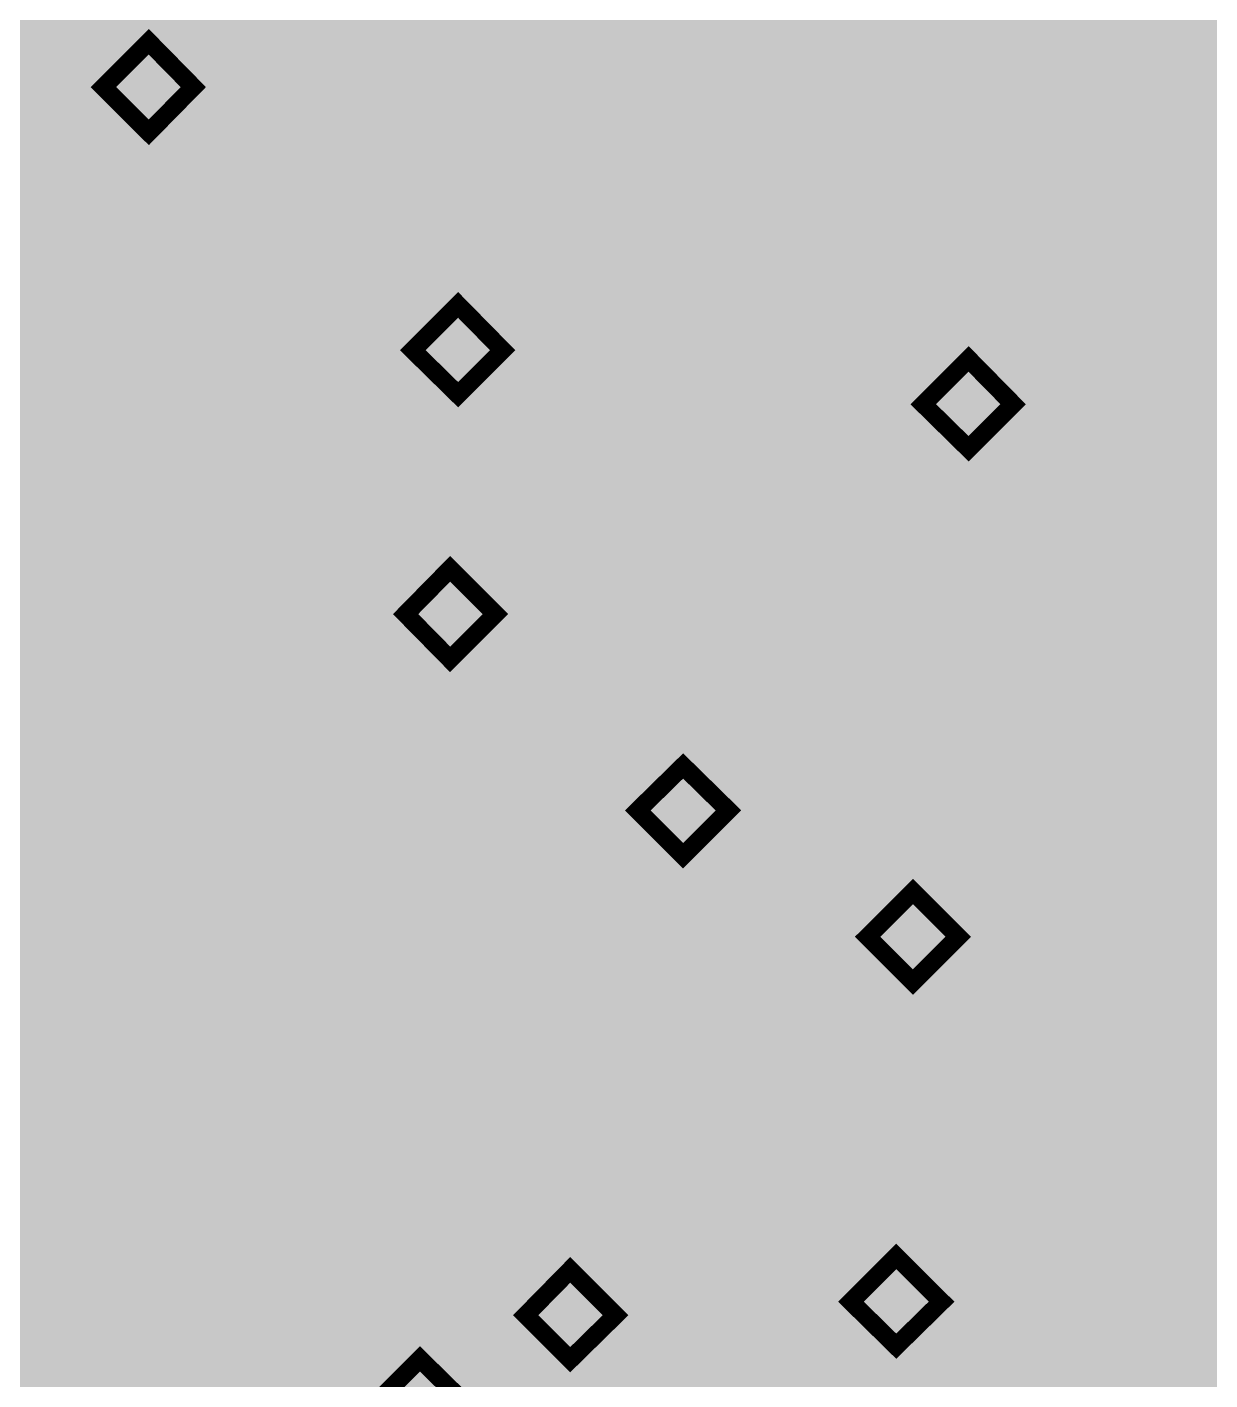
# Model space of a CAD drawing. Header units: millimetres. Extents: x 92 to 588, y 96 to 434.
# Drawn here: x 386.66 to 412.9, y 261.29 to 291.31 of the extents above; entities that cross this region are included whole.
import ezdxf

# ---------------------------------------------------------------- set-up
doc = ezdxf.new("R2010")
doc.units = ezdxf.units.MM
doc.layers.add('H', color=7, linetype='Continuous')
doc.layers.add('P', color=7, linetype='Continuous')

msp = doc.modelspace()

# ---------------------------------------------------------------- hatches: boundary and pattern name
at = {"layer": 'H', "linetype": 'Continuous'}
for points in [[(291.162, 223.903), (291.162, 433.788), (588.166, 433.788), (588.166, 223.903), (291.162, 223.903)], [(389.358, 288.973), (388.352, 289.978), (389.358, 290.983), (390.345, 289.978), (389.358, 288.973)], [(389.675, 287.632), (390.857, 289.907), (389.516, 289.907), (389.516, 290.207), (391.157, 290.207), (391.157, 289.819), (390.046, 287.632), (389.675, 287.632)], [(391.615, 287.632), (392.815, 289.907), (391.474, 289.907), (391.474, 290.207), (393.115, 290.207), (393.115, 289.819), (391.986, 287.632), (391.615, 287.632)], [(395.32, 287.561), (395.214, 287.579), (395.037, 287.597), (394.967, 287.632), (394.879, 287.65), (394.755, 287.738), (394.702, 287.791), (394.649, 287.844), (394.561, 287.967), (394.526, 288.038), (394.508, 288.108), (394.473, 288.267), (394.473, 288.338), (394.473, 288.443), (394.526, 288.637), (394.579, 288.726), (394.649, 288.814), (394.808, 288.955), (394.914, 289.008), (395.055, 288.867), (394.932, 288.761), (394.896, 288.69), (394.861, 288.62), (394.826, 288.461), (394.826, 288.373), (394.826, 288.249), (394.896, 288.055), (394.967, 287.985), (395.037, 287.914), (395.214, 287.826), (395.32, 287.826), (395.425, 287.826), (395.602, 287.897), (395.672, 287.967), (395.725, 288.02), (395.796, 288.214), (395.796, 288.32), (395.796, 288.39), (395.761, 288.514), (395.743, 288.567), (395.708, 288.62), (395.584, 288.708), (395.496, 288.761), (395.425, 288.796), (395.337, 288.831), (395.231, 288.867), (395.126, 288.92), (395.055, 288.867), (394.914, 289.008), (394.826, 289.078), (394.685, 289.202), (394.632, 289.255), (394.579, 289.325), (394.544, 289.502), (394.544, 289.59), (394.544, 289.66), (394.561, 289.802), (394.614, 289.925), (394.702, 290.031), (394.755, 290.084), (394.808, 290.119), (394.932, 290.19), (395.073, 290.243), (395.231, 290.278), (395.408, 290.278), (395.567, 290.243), (395.708, 290.207), (395.831, 290.137), (395.884, 290.084), (395.937, 290.031), (396.008, 289.925), (396.06, 289.819), (396.096, 289.678), (396.096, 289.608), (396.096, 289.519), (396.043, 289.361), (395.99, 289.272), (395.937, 289.184), (395.796, 289.061), (395.69, 289.008), (395.567, 289.149), (395.672, 289.272), (395.69, 289.325), (395.725, 289.396), (395.743, 289.537), (395.761, 289.608), (395.743, 289.696), (395.69, 289.837), (395.637, 289.907), (395.602, 289.925), (395.531, 289.978), (395.408, 290.013), (395.32, 290.013), (395.214, 290.013), (395.073, 289.96), (395.002, 289.907), (394.967, 289.89), (394.932, 289.819), (394.896, 289.713), (394.879, 289.625), (394.879, 289.572), (394.914, 289.466), (394.949, 289.413), (394.985, 289.378), (395.073, 289.29), (395.126, 289.255), (395.196, 289.219), (395.302, 289.167), (395.408, 289.131), (395.496, 289.096), (395.567, 289.149), (395.69, 289.008), (395.814, 288.937), (395.972, 288.814), (396.043, 288.743), (396.096, 288.655), (396.149, 288.461), (396.149, 288.355), (396.149, 288.267), (396.131, 288.108), (396.06, 287.967), (395.972, 287.844), (395.919, 287.791), (395.849, 287.738), (395.725, 287.65), (395.567, 287.597), (395.408, 287.579), (395.32, 287.561)], [(397.26, 287.561), (397.172, 287.579), (396.995, 287.597), (396.907, 287.632), (396.837, 287.65), (396.695, 287.738), (396.643, 287.791), (396.59, 287.844), (396.501, 287.967), (396.484, 288.038), (396.449, 288.108), (396.413, 288.267), (396.413, 288.338), (396.431, 288.443), (396.484, 288.637), (396.537, 288.726), (396.59, 288.814), (396.748, 288.955), (396.854, 289.008), (396.995, 288.867), (396.89, 288.761), (396.837, 288.69), (396.801, 288.62), (396.766, 288.461), (396.766, 288.373), (396.766, 288.249), (396.837, 288.055), (396.907, 287.985), (396.978, 287.914), (397.154, 287.826), (397.26, 287.826), (397.366, 287.826), (397.542, 287.897), (397.613, 287.967), (397.683, 288.02), (397.736, 288.214), (397.754, 288.32), (397.736, 288.39), (397.719, 288.514), (397.683, 288.567), (397.648, 288.62), (397.525, 288.708), (397.436, 288.761), (397.383, 288.796), (397.295, 288.831), (397.189, 288.867), (397.066, 288.92), (396.995, 288.867), (396.854, 289.008), (396.766, 289.078), (396.625, 289.202), (396.572, 289.255), (396.537, 289.325), (396.484, 289.502), (396.484, 289.59), (396.484, 289.66), (396.519, 289.802), (396.572, 289.925), (396.643, 290.031), (396.695, 290.084), (396.766, 290.119), (396.89, 290.19), (397.031, 290.243), (397.172, 290.278), (397.348, 290.278), (397.507, 290.243), (397.648, 290.207), (397.771, 290.137), (397.824, 290.084), (397.877, 290.031), (397.965, 289.925), (398.018, 289.819), (398.036, 289.678), (398.036, 289.608), (398.036, 289.519), (397.983, 289.361), (397.93, 289.272), (397.877, 289.184), (397.736, 289.061), (397.648, 289.008), (397.507, 289.149), (397.613, 289.272), (397.648, 289.325), (397.666, 289.396), (397.701, 289.537), (397.701, 289.608), (397.701, 289.696), (397.63, 289.837), (397.577, 289.907), (397.56, 289.925), (397.489, 289.978), (397.366, 290.013), (397.26, 290.013), (397.172, 290.013), (397.013, 289.96), (396.942, 289.907), (396.925, 289.89), (396.872, 289.819), (396.837, 289.713), (396.837, 289.625), (396.837, 289.572), (396.854, 289.466), (396.89, 289.413), (396.925, 289.378), (397.013, 289.29), (397.084, 289.255), (397.136, 289.219), (397.242, 289.167), (397.348, 289.131), (397.436, 289.096), (397.507, 289.149), (397.648, 289.008), (397.754, 288.937), (397.93, 288.814), (397.983, 288.743), (398.036, 288.655), (398.107, 288.461), (398.107, 288.355), (398.107, 288.267), (398.071, 288.108), (398.018, 287.967), (397.913, 287.844), (397.86, 287.791), (397.807, 287.738), (397.666, 287.65), (397.507, 287.597), (397.348, 287.579), (397.26, 287.561)], [(393.573, 287.632), (393.573, 288.126), (393.997, 288.126), (393.997, 287.632), (393.573, 287.632)], [(407.879, 285.551), (409.06, 287.826), (407.72, 287.826), (407.72, 288.126), (409.36, 288.126), (409.36, 287.755), (408.249, 285.551), (407.879, 285.551)], [(409.819, 285.551), (411.001, 287.826), (409.66, 287.826), (409.66, 288.126), (411.3, 288.126), (411.3, 287.755), (410.189, 285.551), (409.819, 285.551)], [(411.777, 285.551), (411.777, 286.044), (412.182, 286.044), (412.182, 285.551), (411.777, 285.551)], [(396.219, 283.152), (395.214, 284.139), (396.219, 285.145), (397.207, 284.139), (396.219, 283.152)], [(396.537, 281.793), (397.719, 284.087), (396.378, 284.087), (396.378, 284.386), (398.018, 284.386), (398.018, 283.998), (396.907, 281.793), (396.537, 281.793)], [(399.041, 281.741), (398.865, 281.776), (398.777, 281.793), (398.706, 281.829), (398.565, 281.917), (398.512, 281.97), (398.459, 282.023), (398.371, 282.146), (398.318, 282.287), (398.283, 282.428), (398.283, 282.517), (398.301, 282.623), (398.354, 282.817), (398.406, 282.905), (398.459, 282.975), (398.618, 283.116), (398.724, 283.187), (398.865, 283.046), (398.759, 282.922), (398.706, 282.852), (398.671, 282.781), (398.636, 282.623), (398.636, 282.534), (398.636, 282.428), (398.706, 282.234), (398.777, 282.146), (398.847, 282.076), (399.024, 282.005), (399.13, 282.005), (399.235, 282.005), (399.412, 282.076), (399.482, 282.129), (399.553, 282.199), (399.606, 282.376), (399.624, 282.481), (399.606, 282.57), (399.588, 282.693), (399.553, 282.746), (399.518, 282.781), (399.394, 282.887), (399.306, 282.922), (399.253, 282.958), (399.147, 282.993), (399.059, 283.046), (398.936, 283.099), (398.865, 283.046), (398.724, 283.187), (398.636, 283.24), (398.495, 283.363), (398.442, 283.434), (398.406, 283.504), (398.354, 283.663), (398.354, 283.769), (398.354, 283.84), (398.389, 283.963), (398.442, 284.087), (398.512, 284.192), (398.565, 284.245), (398.636, 284.298), (398.759, 284.369), (398.9, 284.422), (399.041, 284.439), (399.13, 284.439), (399.218, 284.439), (399.377, 284.422), (399.518, 284.369), (399.641, 284.298), (399.747, 284.21), (399.818, 284.104), (399.87, 283.981), (399.906, 283.857), (399.906, 283.787), (399.906, 283.698), (399.853, 283.522), (399.8, 283.434), (399.747, 283.363), (399.606, 283.222), (399.518, 283.169), (399.377, 283.328), (399.482, 283.434), (399.518, 283.504), (399.535, 283.557), (399.571, 283.698), (399.571, 283.787), (399.571, 283.857), (399.5, 284.016), (399.447, 284.069), (399.43, 284.104), (399.359, 284.139), (399.235, 284.175), (399.13, 284.192), (399.041, 284.175), (398.883, 284.122), (398.812, 284.087), (398.795, 284.051), (398.742, 283.998), (398.706, 283.893), (398.706, 283.804), (398.706, 283.734), (398.724, 283.628), (398.759, 283.593), (398.795, 283.54), (398.883, 283.469), (398.953, 283.416), (399.006, 283.399), (399.112, 283.346), (399.218, 283.293), (399.306, 283.258), (399.377, 283.328), (399.518, 283.169), (399.624, 283.116), (399.8, 282.975), (399.853, 282.905), (399.906, 282.834), (399.959, 282.64), (399.976, 282.517), (399.976, 282.446), (399.941, 282.287), (399.888, 282.146), (399.782, 282.023), (399.729, 281.97), (399.676, 281.917), (399.535, 281.829), (399.377, 281.776), (399.218, 281.741), (399.041, 281.741)], [(401.599, 281.793), (401.599, 282.058), (402.075, 282.058), (402.075, 283.787), (401.599, 283.787), (401.599, 284.034), (401.723, 284.034), (401.917, 284.069), (401.987, 284.104), (402.075, 284.175), (402.111, 284.298), (402.128, 284.386), (402.393, 284.386), (402.393, 282.058), (402.851, 282.058), (402.851, 281.793), (401.599, 281.793)], [(404.033, 281.741), (403.857, 281.776), (403.769, 281.793), (403.698, 281.829), (403.557, 281.917), (403.504, 281.97), (403.451, 282.023), (403.363, 282.146), (403.345, 282.217), (403.31, 282.287), (403.292, 282.428), (403.275, 282.517), (403.292, 282.623), (403.345, 282.817), (403.398, 282.905), (403.451, 282.975), (403.61, 283.116), (403.716, 283.187), (403.857, 283.046), (403.751, 282.922), (403.698, 282.852), (403.663, 282.781), (403.628, 282.623), (403.628, 282.534), (403.628, 282.428), (403.698, 282.234), (403.769, 282.146), (403.839, 282.076), (404.016, 282.005), (404.121, 282.005), (404.227, 282.005), (404.404, 282.076), (404.474, 282.129), (404.545, 282.199), (404.598, 282.376), (404.615, 282.481), (404.598, 282.57), (404.58, 282.693), (404.545, 282.746), (404.51, 282.781), (404.386, 282.887), (404.298, 282.922), (404.245, 282.958), (404.157, 282.993), (404.051, 283.046), (403.927, 283.099), (403.857, 283.046), (403.716, 283.187), (403.628, 283.24), (403.486, 283.363), (403.434, 283.434), (403.398, 283.504), (403.345, 283.663), (403.345, 283.769), (403.345, 283.84), (403.381, 283.963), (403.434, 284.087), (403.504, 284.192), (403.557, 284.245), (403.628, 284.298), (403.751, 284.369), (403.892, 284.422), (404.033, 284.439), (404.121, 284.439), (404.21, 284.439), (404.368, 284.422), (404.51, 284.369), (404.633, 284.298), (404.686, 284.263), (404.739, 284.21), (404.827, 284.104), (404.88, 283.981), (404.898, 283.857), (404.898, 283.787), (404.898, 283.698), (404.845, 283.522), (404.792, 283.434), (404.739, 283.363), (404.598, 283.222), (404.51, 283.169), (404.368, 283.328), (404.474, 283.434), (404.51, 283.504), (404.527, 283.557), (404.562, 283.698), (404.562, 283.787), (404.562, 283.857), (404.492, 284.016), (404.439, 284.069), (404.421, 284.104), (404.351, 284.139), (404.227, 284.175), (404.121, 284.192), (404.033, 284.175), (403.875, 284.122), (403.804, 284.087), (403.786, 284.051), (403.733, 283.998), (403.698, 283.893), (403.698, 283.804), (403.698, 283.734), (403.716, 283.628), (403.751, 283.593), (403.786, 283.54), (403.875, 283.469), (403.945, 283.416), (404.104, 283.346), (404.21, 283.293), (404.298, 283.258), (404.368, 283.328), (404.51, 283.169), (404.615, 283.116), (404.792, 282.975), (404.845, 282.905), (404.898, 282.834), (404.968, 282.64), (404.968, 282.517), (404.968, 282.446), (404.933, 282.287), (404.88, 282.146), (404.774, 282.023), (404.721, 281.97), (404.668, 281.917), (404.527, 281.829), (404.386, 281.776), (404.21, 281.741), (404.033, 281.741)], [(407.543, 281.952), (406.538, 282.94), (407.543, 283.945), (408.531, 282.94), (407.543, 281.952)], [(400.435, 281.793), (400.435, 282.287), (400.858, 282.287), (400.858, 281.793), (400.435, 281.793)], [(406.132, 279.518), (407.314, 281.793), (405.974, 281.793), (405.974, 282.111), (407.614, 282.111), (407.614, 281.723), (406.503, 279.518), (406.132, 279.518)], [(408.725, 279.465), (408.619, 279.465), (408.443, 279.5), (408.372, 279.518), (408.302, 279.553), (408.161, 279.624), (408.108, 279.677), (408.055, 279.73), (407.967, 279.853), (407.931, 279.924), (407.914, 280.012), (407.879, 280.153), (407.879, 280.241), (407.879, 280.329), (407.931, 280.523), (407.984, 280.612), (408.055, 280.7), (408.214, 280.841), (408.32, 280.894), (408.461, 280.77), (408.337, 280.647), (408.302, 280.576), (408.267, 280.506), (408.231, 280.347), (408.231, 280.259), (408.231, 280.153), (408.302, 279.959), (408.372, 279.871), (408.443, 279.8), (408.619, 279.73), (408.725, 279.712), (408.831, 279.73), (409.007, 279.783), (409.078, 279.853), (409.131, 279.924), (409.201, 280.1), (409.201, 280.206), (409.201, 280.277), (409.166, 280.418), (409.149, 280.453), (409.113, 280.506), (408.99, 280.612), (408.902, 280.647), (408.831, 280.682), (408.743, 280.718), (408.637, 280.77), (408.531, 280.806), (408.461, 280.77), (408.32, 280.894), (408.231, 280.964), (408.09, 281.088), (408.037, 281.158), (407.984, 281.229), (407.949, 281.388), (407.949, 281.476), (407.949, 281.564), (407.967, 281.688), (408.02, 281.811), (408.108, 281.917), (408.161, 281.97), (408.214, 282.023), (408.337, 282.093), (408.478, 282.146), (408.637, 282.164), (408.725, 282.164), (408.813, 282.164), (408.972, 282.146), (409.113, 282.093), (409.237, 282.023), (409.29, 281.988), (409.343, 281.935), (409.413, 281.829), (409.466, 281.705), (409.501, 281.582), (409.501, 281.511), (409.501, 281.423), (409.448, 281.247), (409.395, 281.158), (409.343, 281.088), (409.201, 280.947), (409.096, 280.894), (408.972, 281.035), (409.078, 281.158), (409.096, 281.229), (409.131, 281.282), (409.149, 281.423), (409.166, 281.511), (409.149, 281.582), (409.096, 281.741), (409.043, 281.793), (409.007, 281.829), (408.937, 281.864), (408.813, 281.899), (408.725, 281.917), (408.619, 281.899), (408.478, 281.846), (408.408, 281.811), (408.372, 281.776), (408.337, 281.723), (408.302, 281.617), (408.284, 281.529), (408.284, 281.458), (408.32, 281.353), (408.355, 281.3), (408.39, 281.264), (408.478, 281.176), (408.531, 281.141), (408.602, 281.106), (408.708, 281.07), (408.813, 281.017), (408.902, 280.982), (408.972, 281.035), (409.096, 280.894), (409.219, 280.823), (409.378, 280.7), (409.448, 280.629), (409.501, 280.559), (409.554, 280.365), (409.554, 280.241), (409.554, 280.153), (409.537, 280.012), (409.466, 279.871), (409.378, 279.747), (409.254, 279.624), (409.131, 279.553), (408.972, 279.5), (408.813, 279.465), (408.725, 279.465)], [(411.583, 279.465), (411.389, 279.5), (411.283, 279.518), (411.106, 279.571), (410.965, 279.624), (410.965, 279.994), (411.106, 279.906), (411.283, 279.836), (411.371, 279.8), (411.565, 279.765), (411.653, 279.765), (411.759, 279.765), (411.865, 279.8), (411.918, 279.818), (412.006, 279.871), (412.041, 279.906), (412.112, 279.994), (412.147, 280.083), (412.165, 280.135), (412.182, 280.241), (412.182, 280.382), (412.165, 280.488), (412.147, 280.541), (412.13, 280.594), (412.059, 280.665), (412.024, 280.682), (411.953, 280.735), (411.865, 280.753), (411.759, 280.77), (411.636, 280.77), (411.495, 280.77), (411.495, 281.07), (411.6, 281.07), (411.724, 281.07), (411.918, 281.123), (411.988, 281.176), (412.024, 281.211), (412.077, 281.282), (412.13, 281.405), (412.13, 281.494), (412.13, 281.547), (412.112, 281.635), (412.094, 281.67), (412.077, 281.705), (412.024, 281.758), (412.006, 281.776), (411.935, 281.811), (411.847, 281.846), (411.777, 281.864), (411.689, 281.864), (411.583, 281.846), (411.495, 281.829), (411.406, 281.811), (411.318, 281.776), (411.23, 281.741), (411.159, 281.705), (411.106, 281.67), (411.054, 281.635), (411.036, 282.005), (411.159, 282.058), (411.336, 282.111), (411.442, 282.129), (411.618, 282.164), (411.706, 282.164), (411.883, 282.146), (412.024, 282.129), (412.077, 282.111), (412.2, 282.04), (412.253, 282.005), (412.306, 281.97), (412.394, 281.864), (412.429, 281.811), (412.447, 281.758), (412.482, 281.617), (412.482, 281.529), (412.482, 281.423), (412.412, 281.247), (412.341, 281.158), (412.271, 281.088), (412.112, 280.982), (412.006, 280.964), (412.094, 280.912), (412.182, 280.876), (412.271, 280.841), (412.359, 280.77), (412.394, 280.718), (412.465, 280.629), (412.482, 280.576), (412.518, 280.506), (412.535, 280.365), (412.535, 280.206), (412.5, 280.047), (412.482, 279.959), (412.447, 279.888), (412.359, 279.765), (412.306, 279.712), (412.253, 279.642), (412.112, 279.553), (412.041, 279.536), (411.953, 279.5), (411.777, 279.465), (411.583, 279.465)], [(410.03, 279.518), (410.03, 280.012), (410.436, 280.012), (410.436, 279.518), (410.03, 279.518)], [(396.043, 277.278), (395.055, 278.283), (396.043, 279.289), (397.048, 278.283), (396.043, 277.278)], [(396.378, 275.937), (397.56, 278.213), (396.219, 278.213), (396.219, 278.513), (397.86, 278.513), (397.86, 278.125), (396.748, 275.937), (396.378, 275.937)], [(398.971, 275.884), (398.865, 275.884), (398.689, 275.902), (398.618, 275.937), (398.53, 275.973), (398.406, 276.043), (398.336, 276.096), (398.283, 276.149), (398.212, 276.273), (398.177, 276.343), (398.16, 276.414), (398.124, 276.572), (398.124, 276.643), (398.124, 276.749), (398.177, 276.943), (398.23, 277.031), (398.301, 277.119), (398.459, 277.26), (398.565, 277.313), (398.706, 277.172), (398.583, 277.066), (398.548, 276.996), (398.512, 276.925), (398.477, 276.766), (398.477, 276.678), (398.477, 276.555), (398.548, 276.361), (398.618, 276.29), (398.689, 276.22), (398.865, 276.149), (398.971, 276.131), (399.077, 276.149), (399.253, 276.202), (399.324, 276.273), (399.377, 276.343), (399.447, 276.519), (399.447, 276.625), (399.447, 276.696), (399.412, 276.819), (399.394, 276.872), (399.359, 276.925), (399.235, 277.013), (399.147, 277.066), (399.077, 277.102), (398.989, 277.137), (398.883, 277.172), (398.759, 277.225), (398.706, 277.172), (398.565, 277.313), (398.459, 277.384), (398.318, 277.507), (398.283, 277.578), (398.23, 277.631), (398.195, 277.807), (398.177, 277.895), (398.195, 277.966), (398.212, 278.107), (398.265, 278.23), (398.354, 278.336), (398.406, 278.389), (398.459, 278.424), (398.583, 278.513), (398.724, 278.548), (398.883, 278.583), (398.971, 278.583), (399.059, 278.583), (399.218, 278.548), (399.359, 278.513), (399.482, 278.442), (399.535, 278.389), (399.588, 278.354), (399.659, 278.248), (399.712, 278.125), (399.747, 278.001), (399.747, 277.913), (399.729, 277.842), (399.694, 277.666), (399.641, 277.578), (399.588, 277.49), (399.447, 277.366), (399.341, 277.313), (399.218, 277.454), (399.324, 277.578), (399.341, 277.631), (399.377, 277.701), (399.394, 277.842), (399.394, 277.913), (399.394, 278.001), (399.341, 278.142), (399.288, 278.213), (399.253, 278.23), (399.183, 278.283), (399.059, 278.319), (398.953, 278.319), (398.865, 278.319), (398.724, 278.266), (398.653, 278.213), (398.618, 278.195), (398.583, 278.125), (398.53, 278.019), (398.53, 277.931), (398.53, 277.878), (398.565, 277.772), (398.6, 277.719), (398.618, 277.684), (398.724, 277.595), (398.777, 277.56), (398.847, 277.525), (398.936, 277.49), (399.041, 277.437), (399.147, 277.401), (399.218, 277.454), (399.341, 277.313), (399.447, 277.243), (399.624, 277.119), (399.694, 277.049), (399.747, 276.96), (399.8, 276.766), (399.8, 276.661), (399.8, 276.572), (399.765, 276.431), (399.712, 276.29), (399.624, 276.167), (399.571, 276.096), (399.5, 276.043), (399.377, 275.955), (399.218, 275.902), (399.059, 275.884), (398.971, 275.884)], [(401.934, 275.884), (401.74, 275.884), (401.564, 275.92), (401.387, 275.973), (401.264, 276.026), (401.264, 276.396), (401.317, 276.361), (401.387, 276.325), (401.476, 276.29), (401.564, 276.255), (401.652, 276.22), (401.74, 276.202), (401.828, 276.184), (401.934, 276.184), (402.04, 276.184), (402.146, 276.22), (402.181, 276.237), (402.269, 276.308), (402.305, 276.343), (402.375, 276.414), (402.41, 276.519), (402.428, 276.625), (402.446, 276.766), (402.446, 276.819), (402.428, 276.943), (402.393, 277.031), (402.322, 277.102), (402.305, 277.137), (402.252, 277.172), (402.164, 277.207), (402.111, 277.225), (402.005, 277.243), (401.864, 277.26), (401.723, 277.243), (401.581, 277.225), (401.458, 277.207), (401.37, 277.19), (401.37, 278.513), (402.781, 278.513), (402.781, 278.213), (401.687, 278.213), (401.687, 277.525), (401.758, 277.543), (401.881, 277.543), (401.934, 277.543), (402.111, 277.543), (402.269, 277.507), (402.34, 277.49), (402.463, 277.419), (402.534, 277.384), (402.587, 277.331), (402.693, 277.207), (402.728, 277.137), (402.763, 277.066), (402.799, 276.872), (402.799, 276.766), (402.799, 276.661), (402.763, 276.484), (402.728, 276.414), (402.71, 276.325), (402.622, 276.202), (402.569, 276.131), (402.516, 276.078), (402.375, 275.99), (402.287, 275.955), (402.216, 275.92), (402.022, 275.884), (401.934, 275.884)], [(404.192, 275.937), (404.192, 276.819), (404.192, 277.102), (404.192, 278.107), (403.328, 277.102), (404.192, 277.102), (404.192, 276.819), (403.063, 276.819), (403.063, 277.19), (404.21, 278.513), (404.527, 278.513), (404.527, 277.102), (404.845, 277.102), (404.845, 276.819), (404.527, 276.819), (404.527, 275.937), (404.192, 275.937)], [(387.647, 274.844), (387.541, 274.861), (387.365, 274.879), (387.294, 274.914), (387.206, 274.932), (387.082, 275.02), (387.012, 275.073), (386.959, 275.126), (386.888, 275.249), (386.853, 275.32), (386.835, 275.391), (386.8, 275.549), (386.8, 275.62), (386.8, 275.726), (386.853, 275.92), (386.906, 276.008), (386.976, 276.096), (387.135, 276.237), (387.241, 276.29), (387.365, 276.149), (387.259, 276.043), (387.223, 275.973), (387.188, 275.902), (387.153, 275.743), (387.153, 275.655), (387.153, 275.532), (387.223, 275.338), (387.294, 275.267), (387.365, 275.197), (387.541, 275.108), (387.647, 275.108), (387.753, 275.108), (387.929, 275.179), (388, 275.232), (388.052, 275.302), (388.123, 275.496), (388.123, 275.602), (388.123, 275.673), (388.088, 275.796), (388.07, 275.849), (388.017, 275.902), (387.911, 275.99), (387.823, 276.043), (387.753, 276.078), (387.664, 276.114), (387.559, 276.149), (387.435, 276.202), (387.365, 276.149), (387.241, 276.29), (387.135, 276.361), (386.994, 276.484), (386.959, 276.537), (386.906, 276.608), (386.871, 276.784), (386.853, 276.872), (386.853, 276.943), (386.888, 277.084), (386.941, 277.207), (387.029, 277.313), (387.082, 277.366), (387.135, 277.401), (387.259, 277.472), (387.4, 277.525), (387.559, 277.543), (387.647, 277.56), (387.717, 277.543), (387.876, 277.525), (388.017, 277.49), (388.141, 277.419), (388.211, 277.366), (388.246, 277.313), (388.335, 277.207), (388.388, 277.102), (388.405, 276.96), (388.423, 276.89), (388.405, 276.802), (388.352, 276.643), (388.317, 276.555), (388.264, 276.467), (388.105, 276.343), (388.017, 276.29), (387.894, 276.431), (388, 276.555), (388.017, 276.608), (388.052, 276.678), (388.07, 276.819), (388.07, 276.89), (388.07, 276.978), (388.017, 277.119), (387.964, 277.19), (387.929, 277.207), (387.858, 277.26), (387.735, 277.296), (387.629, 277.296), (387.541, 277.296), (387.382, 277.243), (387.329, 277.19), (387.294, 277.172), (387.259, 277.102), (387.206, 276.996), (387.206, 276.908), (387.206, 276.855), (387.241, 276.749), (387.276, 276.696), (387.294, 276.643), (387.4, 276.572), (387.453, 276.537), (387.523, 276.502), (387.611, 276.449), (387.717, 276.414), (387.823, 276.378), (387.894, 276.431), (388.017, 276.29), (388.123, 276.22), (388.299, 276.096), (388.37, 276.026), (388.423, 275.937), (388.476, 275.743), (388.476, 275.638), (388.476, 275.549), (388.44, 275.391), (388.388, 275.249), (388.299, 275.126), (388.246, 275.073), (388.176, 275.02), (388.035, 274.932), (387.894, 274.879), (387.735, 274.861), (387.647, 274.844)], [(390.928, 274.914), (390.928, 275.796), (390.928, 276.078), (390.928, 277.084), (390.063, 276.078), (390.928, 276.078), (390.928, 275.796), (389.781, 275.796), (389.781, 276.167), (390.945, 277.49), (391.263, 277.49), (391.263, 276.078), (391.563, 276.078), (391.563, 275.796), (391.263, 275.796), (391.263, 274.914), (390.928, 274.914)], [(392.286, 274.861), (392.215, 274.861), (392.145, 274.861), (392.074, 274.879), (392.004, 274.897), (392.004, 275.232), (392.074, 275.197), (392.162, 275.179), (392.25, 275.161), (392.339, 275.161), (392.427, 275.161), (392.568, 275.197), (392.709, 275.249), (392.833, 275.32), (392.868, 275.373), (392.921, 275.443), (392.991, 275.567), (393.062, 275.743), (393.08, 275.92), (393.097, 276.026), (392.991, 276.202), (393.097, 276.273), (393.097, 276.343), (393.097, 276.378), (393.097, 276.555), (393.08, 276.766), (393.062, 276.855), (393.027, 276.943), (392.956, 277.066), (392.921, 277.119), (392.885, 277.154), (392.815, 277.207), (392.762, 277.225), (392.691, 277.26), (392.603, 277.26), (392.497, 277.26), (392.356, 277.207), (392.286, 277.154), (392.233, 277.066), (392.18, 276.978), (392.127, 276.802), (392.127, 276.661), (392.127, 276.59), (392.145, 276.449), (392.198, 276.343), (392.268, 276.255), (392.303, 276.22), (392.339, 276.184), (392.409, 276.149), (392.462, 276.149), (392.533, 276.131), (392.639, 276.131), (392.744, 276.131), (392.868, 276.167), (392.991, 276.202), (393.097, 276.026), (392.956, 275.937), (392.833, 275.884), (392.762, 275.867), (392.639, 275.849), (392.55, 275.849), (392.427, 275.849), (392.303, 275.867), (392.233, 275.884), (392.127, 275.955), (392.056, 275.99), (391.986, 276.043), (391.88, 276.184), (391.845, 276.255), (391.81, 276.343), (391.774, 276.537), (391.774, 276.661), (391.774, 276.749), (391.81, 276.943), (391.845, 277.013), (391.88, 277.102), (391.968, 277.243), (392.021, 277.296), (392.074, 277.366), (392.215, 277.454), (392.286, 277.49), (392.356, 277.507), (392.515, 277.543), (392.603, 277.543), (392.691, 277.543), (392.85, 277.507), (392.921, 277.49), (392.991, 277.454), (393.115, 277.366), (393.168, 277.313), (393.238, 277.243), (393.344, 277.049), (393.379, 276.943), (393.415, 276.819), (393.45, 276.519), (393.45, 276.361), (393.45, 276.202), (393.415, 275.902), (393.379, 275.743), (393.344, 275.602), (393.238, 275.373), (393.168, 275.267), (393.097, 275.179), (392.921, 275.02), (392.815, 274.967), (392.709, 274.914), (392.445, 274.861), (392.286, 274.861)], [(400.276, 275.937), (400.276, 276.431), (400.682, 276.431), (400.682, 275.937), (400.276, 275.937)], [(388.952, 274.914), (388.952, 275.408), (389.358, 275.408), (389.358, 274.914), (388.952, 274.914)], [(401.211, 272.921), (400.206, 273.927), (401.211, 274.914), (402.216, 273.927), (401.211, 272.921)], [(406.626, 272.004), (407.808, 274.297), (406.485, 274.297), (406.485, 274.597), (408.125, 274.597), (408.125, 274.209), (406.997, 272.004), (406.626, 272.004)], [(409.219, 271.951), (409.131, 271.951), (408.955, 271.986), (408.866, 272.004), (408.796, 272.039), (408.655, 272.127), (408.602, 272.18), (408.549, 272.233), (408.461, 272.357), (408.408, 272.498), (408.39, 272.639), (408.39, 272.727), (408.39, 272.833), (408.443, 273.027), (408.496, 273.115), (408.549, 273.203), (408.708, 273.344), (408.813, 273.397), (408.955, 273.256), (408.849, 273.133), (408.813, 273.062), (408.778, 272.992), (408.725, 272.833), (408.725, 272.745), (408.743, 272.639), (408.813, 272.445), (408.866, 272.357), (408.937, 272.286), (409.131, 272.216), (409.219, 272.216), (409.325, 272.216), (409.501, 272.286), (409.572, 272.339), (409.642, 272.41), (409.695, 272.586), (409.713, 272.692), (409.713, 272.78), (409.678, 272.903), (409.642, 272.956), (409.607, 272.992), (409.484, 273.098), (409.413, 273.15), (409.343, 273.186), (409.254, 273.221), (409.149, 273.256), (409.025, 273.309), (408.955, 273.256), (408.813, 273.397), (408.725, 273.45), (408.584, 273.574), (408.531, 273.644), (408.496, 273.715), (408.443, 273.874), (408.443, 273.979), (408.443, 274.05), (408.478, 274.173), (408.531, 274.297), (408.619, 274.403), (408.672, 274.456), (408.725, 274.509), (408.849, 274.579), (408.99, 274.632), (409.149, 274.65), (409.307, 274.65), (409.466, 274.632), (409.607, 274.579), (409.731, 274.509), (409.836, 274.42), (409.925, 274.315), (409.978, 274.191), (409.995, 274.068), (409.995, 273.997), (409.995, 273.909), (409.942, 273.733), (409.907, 273.662), (409.836, 273.574), (409.695, 273.433), (409.607, 273.38), (409.466, 273.538), (409.572, 273.644), (409.607, 273.715), (409.625, 273.768), (409.66, 273.909), (409.66, 273.997), (409.66, 274.085), (409.59, 274.226), (409.537, 274.279), (409.519, 274.315), (409.448, 274.35), (409.325, 274.403), (409.219, 274.403), (409.131, 274.403), (408.972, 274.35), (408.919, 274.297), (408.884, 274.262), (408.831, 274.209), (408.796, 274.103), (408.796, 274.015), (408.796, 273.944), (408.831, 273.838), (408.849, 273.803), (408.884, 273.75), (408.972, 273.68), (409.043, 273.644), (409.096, 273.609), (409.201, 273.556), (409.307, 273.503), (409.395, 273.468), (409.466, 273.538), (409.607, 273.38), (409.713, 273.327), (409.889, 273.186), (409.942, 273.115), (409.995, 273.045), (410.066, 272.851), (410.066, 272.727), (410.066, 272.657), (410.03, 272.498), (409.978, 272.357), (409.889, 272.233), (409.819, 272.18), (409.766, 272.127), (409.625, 272.039), (409.484, 271.986), (409.307, 271.951), (409.219, 271.951)], [(411.618, 272.004), (412.8, 274.297), (411.477, 274.297), (411.477, 274.597), (413.117, 274.597), (413.117, 274.209), (411.988, 272.004), (411.618, 272.004)], [(392.656, 270.487), (393.838, 272.78), (392.497, 272.78), (392.497, 273.08), (394.138, 273.08), (394.138, 272.692), (393.027, 270.487), (392.656, 270.487)], [(395.249, 270.434), (395.143, 270.434), (394.967, 270.469), (394.896, 270.487), (394.808, 270.522), (394.685, 270.61), (394.614, 270.663), (394.561, 270.716), (394.491, 270.84), (394.455, 270.91), (394.438, 270.981), (394.402, 271.122), (394.402, 271.21), (394.402, 271.316), (394.455, 271.51), (394.508, 271.598), (394.579, 271.686), (394.738, 271.81), (394.843, 271.88), (394.985, 271.739), (394.861, 271.616), (394.826, 271.545), (394.79, 271.475), (394.755, 271.316), (394.755, 271.228), (394.755, 271.122), (394.826, 270.928), (394.896, 270.84), (394.967, 270.769), (395.143, 270.699), (395.249, 270.699), (395.355, 270.699), (395.531, 270.769), (395.602, 270.822), (395.655, 270.893), (395.725, 271.069), (395.725, 271.175), (395.725, 271.263), (395.69, 271.387), (395.672, 271.439), (395.637, 271.475), (395.514, 271.581), (395.425, 271.633), (395.355, 271.651), (395.267, 271.704), (395.161, 271.739), (395.037, 271.792), (394.985, 271.739), (394.843, 271.88), (394.738, 271.933), (394.596, 272.057), (394.561, 272.127), (394.508, 272.198), (394.473, 272.357), (394.455, 272.463), (394.473, 272.533), (394.491, 272.657), (394.544, 272.78), (394.632, 272.886), (394.685, 272.939), (394.738, 272.992), (394.861, 273.062), (395.002, 273.115), (395.161, 273.133), (395.32, 273.133), (395.478, 273.115), (395.62, 273.062), (395.743, 272.992), (395.814, 272.956), (395.849, 272.903), (395.937, 272.798), (395.99, 272.674), (396.025, 272.551), (396.025, 272.48), (396.008, 272.392), (395.972, 272.216), (395.919, 272.127), (395.866, 272.057), (395.725, 271.916), (395.62, 271.863), (395.496, 272.022), (395.602, 272.127), (395.62, 272.198), (395.655, 272.251), (395.672, 272.392), (395.672, 272.48), (395.672, 272.568), (395.62, 272.709), (395.567, 272.762), (395.531, 272.798), (395.461, 272.833), (395.337, 272.868), (395.231, 272.886), (395.143, 272.886), (394.985, 272.833), (394.932, 272.78), (394.896, 272.745), (394.861, 272.692), (394.808, 272.586), (394.808, 272.498), (394.808, 272.427), (394.843, 272.321), (394.879, 272.286), (394.896, 272.233), (395.002, 272.163), (395.055, 272.127), (395.126, 272.092), (395.214, 272.039), (395.32, 271.986), (395.425, 271.951), (395.496, 272.022), (395.62, 271.863), (395.725, 271.81), (395.902, 271.669), (395.972, 271.598), (396.025, 271.528), (396.078, 271.334), (396.078, 271.21), (396.078, 271.14), (396.043, 270.981), (395.99, 270.84), (395.902, 270.716), (395.778, 270.61), (395.655, 270.522), (395.496, 270.469), (395.337, 270.434), (395.249, 270.434)], [(398.212, 270.434), (398.018, 270.452), (397.842, 270.487), (397.666, 270.522), (397.525, 270.593), (397.525, 270.946), (397.595, 270.928), (397.666, 270.893), (397.754, 270.857), (397.842, 270.822), (397.93, 270.787), (398.018, 270.752), (398.107, 270.752), (398.212, 270.734), (398.318, 270.752), (398.424, 270.769), (398.459, 270.804), (398.548, 270.857), (398.583, 270.893), (398.653, 270.981), (398.689, 271.069), (398.706, 271.193), (398.724, 271.316), (398.724, 271.387), (398.706, 271.492), (398.689, 271.545), (398.671, 271.581), (398.6, 271.651), (398.583, 271.686), (398.53, 271.722), (398.442, 271.775), (398.389, 271.775), (398.283, 271.81), (398.142, 271.81), (398.001, 271.81), (397.86, 271.792), (397.736, 271.775), (397.63, 271.739), (397.63, 273.08), (399.059, 273.08), (399.059, 272.78), (397.965, 272.78), (397.965, 272.092), (398.036, 272.092), (398.089, 272.092), (398.212, 272.092), (398.389, 272.092), (398.548, 272.074), (398.618, 272.057), (398.742, 271.986), (398.812, 271.933), (398.865, 271.88), (398.971, 271.775), (399.006, 271.704), (399.041, 271.616), (399.077, 271.422), (399.077, 271.316), (399.077, 271.228), (399.041, 271.051), (399.006, 270.963), (398.989, 270.893), (398.9, 270.752), (398.847, 270.699), (398.795, 270.628), (398.653, 270.54), (398.565, 270.505), (398.495, 270.469), (398.301, 270.452), (398.212, 270.434)], [(400.153, 270.434), (399.976, 270.452), (399.782, 270.487), (399.624, 270.522), (399.482, 270.593), (399.482, 270.946), (399.553, 270.928), (399.624, 270.893), (399.694, 270.857), (399.782, 270.822), (399.888, 270.787), (399.976, 270.752), (400.065, 270.752), (400.153, 270.734), (400.259, 270.752), (400.364, 270.769), (400.417, 270.804), (400.505, 270.857), (400.541, 270.893), (400.594, 270.981), (400.629, 271.069), (400.664, 271.193), (400.664, 271.316), (400.664, 271.387), (400.647, 271.492), (400.629, 271.545), (400.611, 271.581), (400.558, 271.651), (400.523, 271.686), (400.488, 271.722), (400.382, 271.775), (400.329, 271.775), (400.223, 271.81), (400.1, 271.81), (399.959, 271.81), (399.818, 271.792), (399.676, 271.775), (399.588, 271.739), (399.588, 273.08), (400.999, 273.08), (400.999, 272.78), (399.923, 272.78), (399.923, 272.092), (399.976, 272.092), (400.047, 272.092), (400.153, 272.092), (400.347, 272.092), (400.488, 272.074), (400.558, 272.057), (400.682, 271.986), (400.752, 271.933), (400.823, 271.88), (400.911, 271.775), (400.946, 271.704), (400.982, 271.616), (401.017, 271.422), (401.017, 271.228), (400.982, 271.051), (400.964, 270.963), (400.929, 270.893), (400.841, 270.752), (400.788, 270.699), (400.735, 270.628), (400.594, 270.54), (400.523, 270.505), (400.435, 270.469), (400.259, 270.452), (400.153, 270.434)], [(410.524, 272.004), (410.524, 272.498), (410.948, 272.498), (410.948, 272.004), (410.524, 272.004)], [(406.309, 270.117), (405.303, 271.122), (406.309, 272.127), (407.314, 271.122), (406.309, 270.117)], [(396.554, 270.487), (396.554, 270.981), (396.96, 270.981), (396.96, 270.487), (396.554, 270.487)], [(387.929, 268.088), (387.929, 268.97), (387.929, 269.252), (387.929, 270.258), (387.065, 269.252), (387.929, 269.252), (387.929, 268.97), (386.782, 268.97), (386.782, 269.34), (387.947, 270.663), (388.264, 270.663), (388.264, 269.252), (388.564, 269.252), (388.564, 268.97), (388.264, 268.97), (388.264, 268.088), (387.929, 268.088)], [(388.846, 268.088), (388.846, 268.441), (389.023, 268.6), (389.181, 268.758), (389.322, 268.899), (389.481, 269.058), (389.622, 269.217), (389.816, 269.482), (389.869, 269.587), (389.922, 269.693), (389.975, 269.887), (389.993, 269.993), (389.975, 270.099), (389.957, 270.187), (389.94, 270.222), (389.887, 270.293), (389.852, 270.311), (389.799, 270.363), (389.71, 270.399), (389.64, 270.416), (389.552, 270.416), (389.446, 270.416), (389.358, 270.399), (389.27, 270.363), (389.181, 270.346), (389.111, 270.311), (389.04, 270.258), (388.97, 270.222), (388.917, 270.187), (388.899, 270.558), (389.023, 270.61), (389.199, 270.663), (389.305, 270.699), (389.481, 270.716), (389.569, 270.716), (389.658, 270.716), (389.816, 270.699), (389.957, 270.646), (390.081, 270.575), (390.134, 270.522), (390.187, 270.469), (390.257, 270.363), (390.31, 270.24), (390.345, 270.081), (390.345, 270.011), (390.328, 269.852), (390.31, 269.728), (390.257, 269.605), (390.204, 269.482), (390.134, 269.376), (390.046, 269.27), (389.957, 269.164), (389.869, 269.041), (389.693, 268.864), (389.499, 268.688), (389.305, 268.494), (389.181, 268.37), (390.451, 268.37), (390.451, 268.088), (388.846, 268.088)], [(406.273, 263.925), (407.455, 266.201), (406.115, 266.201), (406.115, 266.501), (407.755, 266.501), (407.755, 266.113), (406.626, 263.925), (406.273, 263.925)], [(408.849, 263.855), (408.76, 263.855), (408.584, 263.89), (408.514, 263.908), (408.425, 263.943), (408.302, 264.031), (408.231, 264.084), (408.178, 264.137), (408.108, 264.26), (408.073, 264.331), (408.037, 264.402), (408.02, 264.543), (408.02, 264.631), (408.02, 264.737), (408.073, 264.931), (408.125, 265.019), (408.196, 265.107), (408.355, 265.248), (408.461, 265.301), (408.584, 265.16), (408.478, 265.037), (408.443, 264.984), (408.408, 264.895), (408.372, 264.737), (408.372, 264.648), (408.372, 264.543), (408.443, 264.349), (408.514, 264.278), (408.584, 264.208), (408.76, 264.119), (408.866, 264.119), (408.972, 264.119), (409.149, 264.19), (409.219, 264.243), (409.272, 264.313), (409.343, 264.49), (409.343, 264.613), (409.343, 264.684), (409.307, 264.807), (409.272, 264.86), (409.237, 264.913), (409.131, 265.001), (409.043, 265.054), (408.972, 265.089), (408.884, 265.125), (408.778, 265.16), (408.655, 265.213), (408.584, 265.16), (408.461, 265.301), (408.355, 265.372), (408.214, 265.478), (408.161, 265.548), (408.125, 265.619), (408.09, 265.777), (408.073, 265.883), (408.073, 265.954), (408.108, 266.077), (408.161, 266.201), (408.249, 266.324), (408.302, 266.359), (408.355, 266.412), (408.478, 266.483), (408.619, 266.536), (408.778, 266.553), (408.849, 266.553), (408.937, 266.553), (409.096, 266.536), (409.237, 266.483), (409.36, 266.412), (409.413, 266.377), (409.466, 266.324), (409.554, 266.218), (409.607, 266.113), (409.625, 265.971), (409.642, 265.901), (409.625, 265.813), (409.572, 265.636), (409.537, 265.566), (409.484, 265.478), (409.325, 265.336), (409.237, 265.301), (409.113, 265.442), (409.201, 265.566), (409.237, 265.619), (409.272, 265.689), (409.29, 265.83), (409.29, 265.901), (409.29, 265.989), (409.237, 266.13), (409.184, 266.183), (409.149, 266.218), (409.078, 266.254), (408.955, 266.307), (408.849, 266.307), (408.76, 266.307), (408.602, 266.254), (408.549, 266.201), (408.514, 266.183), (408.478, 266.113), (408.425, 266.007), (408.425, 265.918), (408.425, 265.866), (408.461, 265.742), (408.478, 265.707), (408.514, 265.654), (408.619, 265.583), (408.672, 265.548), (408.743, 265.513), (408.831, 265.46), (408.937, 265.407), (409.043, 265.372), (409.113, 265.442), (409.237, 265.301), (409.343, 265.231), (409.519, 265.107), (409.59, 265.019), (409.642, 264.948), (409.695, 264.754), (409.695, 264.631), (409.695, 264.56), (409.66, 264.402), (409.607, 264.26), (409.519, 264.137), (409.466, 264.084), (409.395, 264.031), (409.254, 263.943), (409.113, 263.89), (408.955, 263.855), (408.849, 263.855)], [(411.9, 263.855), (411.812, 263.855), (411.636, 263.89), (411.547, 263.908), (411.477, 263.943), (411.336, 264.031), (411.283, 264.084), (411.23, 264.137), (411.142, 264.26), (411.124, 264.331), (411.089, 264.402), (411.071, 264.543), (411.054, 264.631), (411.071, 264.737), (411.124, 264.931), (411.177, 265.019), (411.23, 265.107), (411.389, 265.248), (411.495, 265.301), (411.636, 265.16), (411.53, 265.037), (411.495, 264.984), (411.459, 264.895), (411.406, 264.737), (411.406, 264.648), (411.424, 264.543), (411.495, 264.349), (411.547, 264.278), (411.618, 264.208), (411.794, 264.119), (411.9, 264.119), (412.006, 264.119), (412.182, 264.19), (412.253, 264.243), (412.324, 264.313), (412.376, 264.49), (412.394, 264.613), (412.394, 264.684), (412.359, 264.807), (412.324, 264.86), (412.288, 264.913), (412.165, 265.001), (412.077, 265.054), (412.024, 265.089), (411.935, 265.125), (411.83, 265.16), (411.706, 265.213), (411.636, 265.16), (411.495, 265.301), (411.406, 265.372), (411.265, 265.478), (411.212, 265.548), (411.177, 265.619), (411.124, 265.777), (411.124, 265.883), (411.124, 265.954), (411.159, 266.077), (411.212, 266.201), (411.283, 266.324), (411.336, 266.359), (411.406, 266.412), (411.53, 266.483), (411.671, 266.536), (411.812, 266.553), (411.9, 266.553), (411.988, 266.553), (412.147, 266.536), (412.288, 266.483), (412.412, 266.412), (412.465, 266.377), (412.518, 266.324), (412.606, 266.218), (412.659, 266.113), (412.676, 265.971), (412.676, 265.901), (412.676, 265.813), (412.623, 265.636), (412.57, 265.566), (412.518, 265.478), (412.376, 265.336), (412.288, 265.301), (412.147, 265.442), (412.253, 265.566), (412.288, 265.619), (412.306, 265.689), (412.341, 265.83), (412.341, 265.901), (412.341, 265.989), (412.271, 266.13), (412.218, 266.183), (412.2, 266.218), (412.13, 266.254), (412.006, 266.307), (411.9, 266.307), (411.812, 266.307), (411.653, 266.254), (411.6, 266.201), (411.565, 266.183), (411.512, 266.113), (411.477, 266.007), (411.477, 265.918), (411.477, 265.866), (411.512, 265.742), (411.53, 265.707), (411.565, 265.654), (411.653, 265.583), (411.724, 265.548), (411.777, 265.513), (411.883, 265.46), (411.988, 265.407), (412.077, 265.372), (412.147, 265.442), (412.288, 265.301), (412.394, 265.231), (412.57, 265.107), (412.623, 265.019), (412.676, 264.948), (412.747, 264.754), (412.747, 264.631), (412.747, 264.56), (412.712, 264.402), (412.659, 264.26), (412.57, 264.137), (412.5, 264.084), (412.447, 264.031), (412.306, 263.943), (412.165, 263.89), (411.988, 263.855), (411.9, 263.855)], [(392.374, 263.625), (393.556, 265.901), (392.215, 265.901), (392.215, 266.201), (393.856, 266.201), (393.856, 265.813), (392.744, 263.625), (392.374, 263.625)], [(394.967, 263.555), (394.861, 263.555), (394.702, 263.59), (394.614, 263.608), (394.544, 263.643), (394.402, 263.731), (394.35, 263.784), (394.297, 263.837), (394.208, 263.961), (394.173, 264.031), (394.155, 264.102), (394.12, 264.26), (394.12, 264.331), (394.12, 264.437), (394.191, 264.631), (394.244, 264.719), (394.297, 264.807), (394.455, 264.948), (394.561, 265.001), (394.702, 264.86), (394.596, 264.737), (394.544, 264.684), (394.508, 264.596), (394.473, 264.437), (394.473, 264.349), (394.473, 264.243), (394.544, 264.049), (394.614, 263.978), (394.685, 263.908), (394.861, 263.819), (394.967, 263.819), (395.073, 263.819), (395.249, 263.89), (395.32, 263.943), (395.373, 264.013), (395.443, 264.19), (395.443, 264.313), (395.443, 264.384), (395.425, 264.507), (395.39, 264.56), (395.355, 264.613), (395.231, 264.701), (395.143, 264.754), (395.073, 264.79), (394.985, 264.825), (394.896, 264.86), (394.773, 264.913), (394.702, 264.86), (394.561, 265.001), (394.473, 265.072), (394.332, 265.178), (394.279, 265.248), (394.244, 265.319), (394.191, 265.478), (394.191, 265.583), (394.191, 265.654), (394.208, 265.777), (394.279, 265.901), (394.35, 266.024), (394.402, 266.06), (394.455, 266.113), (394.579, 266.183), (394.72, 266.236), (394.879, 266.254), (394.967, 266.254), (395.055, 266.254), (395.214, 266.236), (395.355, 266.183), (395.478, 266.113), (395.531, 266.077), (395.584, 266.024), (395.655, 265.918), (395.708, 265.813), (395.743, 265.672), (395.743, 265.601), (395.743, 265.513), (395.69, 265.336), (395.637, 265.266), (395.584, 265.178), (395.443, 265.037), (395.355, 265.001), (395.214, 265.142), (395.32, 265.266), (395.355, 265.319), (395.373, 265.389), (395.408, 265.53), (395.408, 265.601), (395.39, 265.689), (395.337, 265.83), (395.284, 265.883), (395.249, 265.918), (395.179, 265.954), (395.055, 266.007), (394.967, 266.007), (394.879, 266.007), (394.72, 265.954), (394.649, 265.901), (394.632, 265.883), (394.579, 265.813), (394.544, 265.707), (394.526, 265.619), (394.544, 265.566), (394.561, 265.442), (394.596, 265.407), (394.632, 265.354), (394.72, 265.283), (394.773, 265.248), (394.843, 265.213), (394.949, 265.16), (395.055, 265.107), (395.143, 265.072), (395.214, 265.142), (395.355, 265.001), (395.461, 264.931), (395.62, 264.807), (395.69, 264.719), (395.743, 264.648), (395.796, 264.454), (395.814, 264.331), (395.796, 264.26), (395.778, 264.102), (395.708, 263.961), (395.62, 263.837), (395.567, 263.784), (395.496, 263.731), (395.373, 263.643), (395.214, 263.59), (395.055, 263.555), (394.967, 263.555)], [(398.018, 263.555), (397.913, 263.555), (397.736, 263.59), (397.666, 263.608), (397.577, 263.643), (397.454, 263.731), (397.383, 263.784), (397.33, 263.837), (397.26, 263.961), (397.225, 264.031), (397.207, 264.102), (397.172, 264.26), (397.172, 264.331), (397.172, 264.437), (397.225, 264.631), (397.278, 264.719), (397.348, 264.807), (397.507, 264.948), (397.613, 265.001), (397.754, 264.86), (397.63, 264.737), (397.595, 264.684), (397.56, 264.596), (397.525, 264.437), (397.525, 264.349), (397.525, 264.243), (397.595, 264.049), (397.666, 263.978), (397.736, 263.908), (397.913, 263.819), (398.018, 263.819), (398.124, 263.819), (398.301, 263.89), (398.371, 263.943), (398.424, 264.013), (398.495, 264.19), (398.495, 264.313), (398.495, 264.384), (398.459, 264.507), (398.442, 264.56), (398.406, 264.613), (398.283, 264.701), (398.195, 264.754), (398.124, 264.79), (398.036, 264.825), (397.93, 264.86), (397.807, 264.913), (397.754, 264.86), (397.613, 265.001), (397.507, 265.072), (397.366, 265.178), (397.33, 265.248), (397.278, 265.319), (397.242, 265.478), (397.225, 265.583), (397.242, 265.654), (397.26, 265.777), (397.313, 265.901), (397.401, 266.024), (397.454, 266.06), (397.507, 266.113), (397.63, 266.183), (397.771, 266.236), (397.93, 266.254), (398.018, 266.254), (398.089, 266.254), (398.248, 266.236), (398.389, 266.183), (398.53, 266.113), (398.583, 266.077), (398.618, 266.024), (398.706, 265.918), (398.759, 265.813), (398.795, 265.672), (398.795, 265.601), (398.777, 265.513), (398.742, 265.336), (398.689, 265.266), (398.636, 265.178), (398.495, 265.037), (398.389, 265.001), (398.265, 265.142), (398.371, 265.266), (398.389, 265.319), (398.424, 265.389), (398.442, 265.53), (398.442, 265.601), (398.442, 265.689), (398.389, 265.83), (398.336, 265.883), (398.301, 265.918), (398.23, 265.954), (398.107, 266.007), (398.001, 266.007), (397.913, 266.007), (397.771, 265.954), (397.666, 265.883), (397.63, 265.813), (397.577, 265.707), (397.577, 265.619), (397.577, 265.566), (397.613, 265.442), (397.648, 265.407), (397.666, 265.354), (397.771, 265.283), (397.824, 265.248), (397.895, 265.213), (397.983, 265.16), (398.089, 265.107), (398.195, 265.072), (398.265, 265.142), (398.389, 265.001), (398.495, 264.931), (398.671, 264.807), (398.742, 264.719), (398.795, 264.648), (398.847, 264.454), (398.847, 264.331), (398.847, 264.26), (398.812, 264.102), (398.759, 263.961), (398.671, 263.837), (398.618, 263.784), (398.548, 263.731), (398.424, 263.643), (398.265, 263.59), (398.107, 263.555), (398.018, 263.555)], [(399.624, 263.573), (399.553, 263.573), (399.465, 263.573), (399.394, 263.59), (399.324, 263.608), (399.324, 263.943), (399.394, 263.908), (399.482, 263.89), (399.571, 263.872), (399.659, 263.872), (399.747, 263.872), (399.906, 263.89), (400.029, 263.961), (400.153, 264.031), (400.206, 264.084), (400.241, 264.155), (400.329, 264.278), (400.382, 264.437), (400.417, 264.631), (400.417, 264.737), (400.329, 264.913), (400.417, 264.984), (400.435, 265.037), (400.435, 265.089), (400.435, 265.142), (400.435, 265.266), (400.4, 265.478), (400.382, 265.566), (400.364, 265.654), (400.294, 265.777), (400.241, 265.83), (400.206, 265.866), (400.135, 265.918), (400.1, 265.936), (400.012, 265.971), (399.923, 265.971), (399.818, 265.971), (399.694, 265.918), (399.624, 265.848), (399.588, 265.813), (399.553, 265.777), (399.5, 265.689), (399.465, 265.513), (399.447, 265.372), (399.465, 265.301), (399.482, 265.16), (399.5, 265.107), (399.518, 265.054), (399.588, 264.966), (399.641, 264.931), (399.659, 264.895), (399.747, 264.86), (399.782, 264.86), (399.87, 264.843), (399.959, 264.843), (400.082, 264.843), (400.206, 264.878), (400.329, 264.913), (400.417, 264.737), (400.294, 264.648), (400.153, 264.596), (400.1, 264.578), (399.959, 264.543), (399.888, 264.543), (399.747, 264.56), (399.624, 264.578), (399.571, 264.596), (399.447, 264.666), (399.377, 264.701), (399.324, 264.754), (399.218, 264.895), (399.183, 264.966), (399.147, 265.054), (399.112, 265.248), (399.112, 265.46), (399.147, 265.636), (399.165, 265.724), (399.2, 265.813), (399.288, 265.954), (399.341, 266.007), (399.394, 266.06), (399.535, 266.148), (399.606, 266.183), (399.694, 266.218), (399.853, 266.254), (399.923, 266.254), (400.012, 266.254), (400.17, 266.218), (400.241, 266.201), (400.311, 266.165), (400.453, 266.077), (400.505, 266.024), (400.558, 265.954), (400.664, 265.76), (400.7, 265.654), (400.735, 265.53), (400.77, 265.231), (400.788, 265.072), (400.77, 264.913), (400.735, 264.596), (400.7, 264.454), (400.664, 264.313), (400.558, 264.084), (400.488, 263.978), (400.417, 263.89), (400.241, 263.731), (400.135, 263.678), (400.029, 263.625), (399.765, 263.573), (399.624, 263.573)], [(410.154, 263.925), (410.154, 264.419), (410.577, 264.419), (410.577, 263.925), (410.154, 263.925)], [(396.272, 263.625), (396.272, 264.119), (396.678, 264.119), (396.678, 263.625), (396.272, 263.625)], [(405.938, 262.038), (404.933, 263.026), (405.938, 264.031), (406.944, 263.026), (405.938, 262.038)], [(398.706, 261.738), (397.719, 262.726), (398.706, 263.731), (399.712, 262.726), (398.706, 261.738)], [(395.373, 259.763), (394.385, 260.768), (395.373, 261.756), (396.378, 260.768), (395.373, 259.763)]]:
    msp.add_hatch(color=7, dxfattribs=at).paths.add_polyline_path(points)

# ---------------------------------------------------------------- linework, layer by layer
at = {"layer": 'P', "color": 7, "const_width": 0.4}
for points in [[(388.352, 289.978), (389.358, 288.973), (390.345, 289.978), (389.358, 290.983), (388.352, 289.978), (388.352, 289.978)], [(395.214, 284.139), (396.219, 283.152), (397.207, 284.139), (396.219, 285.145), (395.214, 284.139), (395.214, 284.139)], [(406.538, 282.94), (407.543, 281.952), (408.531, 282.94), (407.543, 283.945), (406.538, 282.94), (406.538, 282.94)], [(395.055, 278.283), (396.043, 277.278), (397.048, 278.283), (396.043, 279.289), (395.055, 278.283), (395.055, 278.283)], [(400.206, 273.927), (401.211, 272.921), (402.216, 273.927), (401.211, 274.914), (400.206, 273.927), (400.206, 273.927)], [(405.303, 271.122), (406.309, 270.117), (407.314, 271.122), (406.309, 272.127), (405.303, 271.122), (405.303, 271.122)], [(404.933, 263.026), (405.938, 262.038), (406.944, 263.026), (405.938, 264.031), (404.933, 263.026), (404.933, 263.026)], [(397.719, 262.726), (398.706, 261.738), (399.712, 262.726), (398.706, 263.731), (397.719, 262.726), (397.719, 262.726)], [(394.385, 260.768), (395.373, 259.763), (396.378, 260.768), (395.373, 261.756), (394.385, 260.768), (394.385, 260.768)]]:
    msp.add_lwpolyline(points, dxfattribs=at)

doc.saveas('drawing.dxf')
